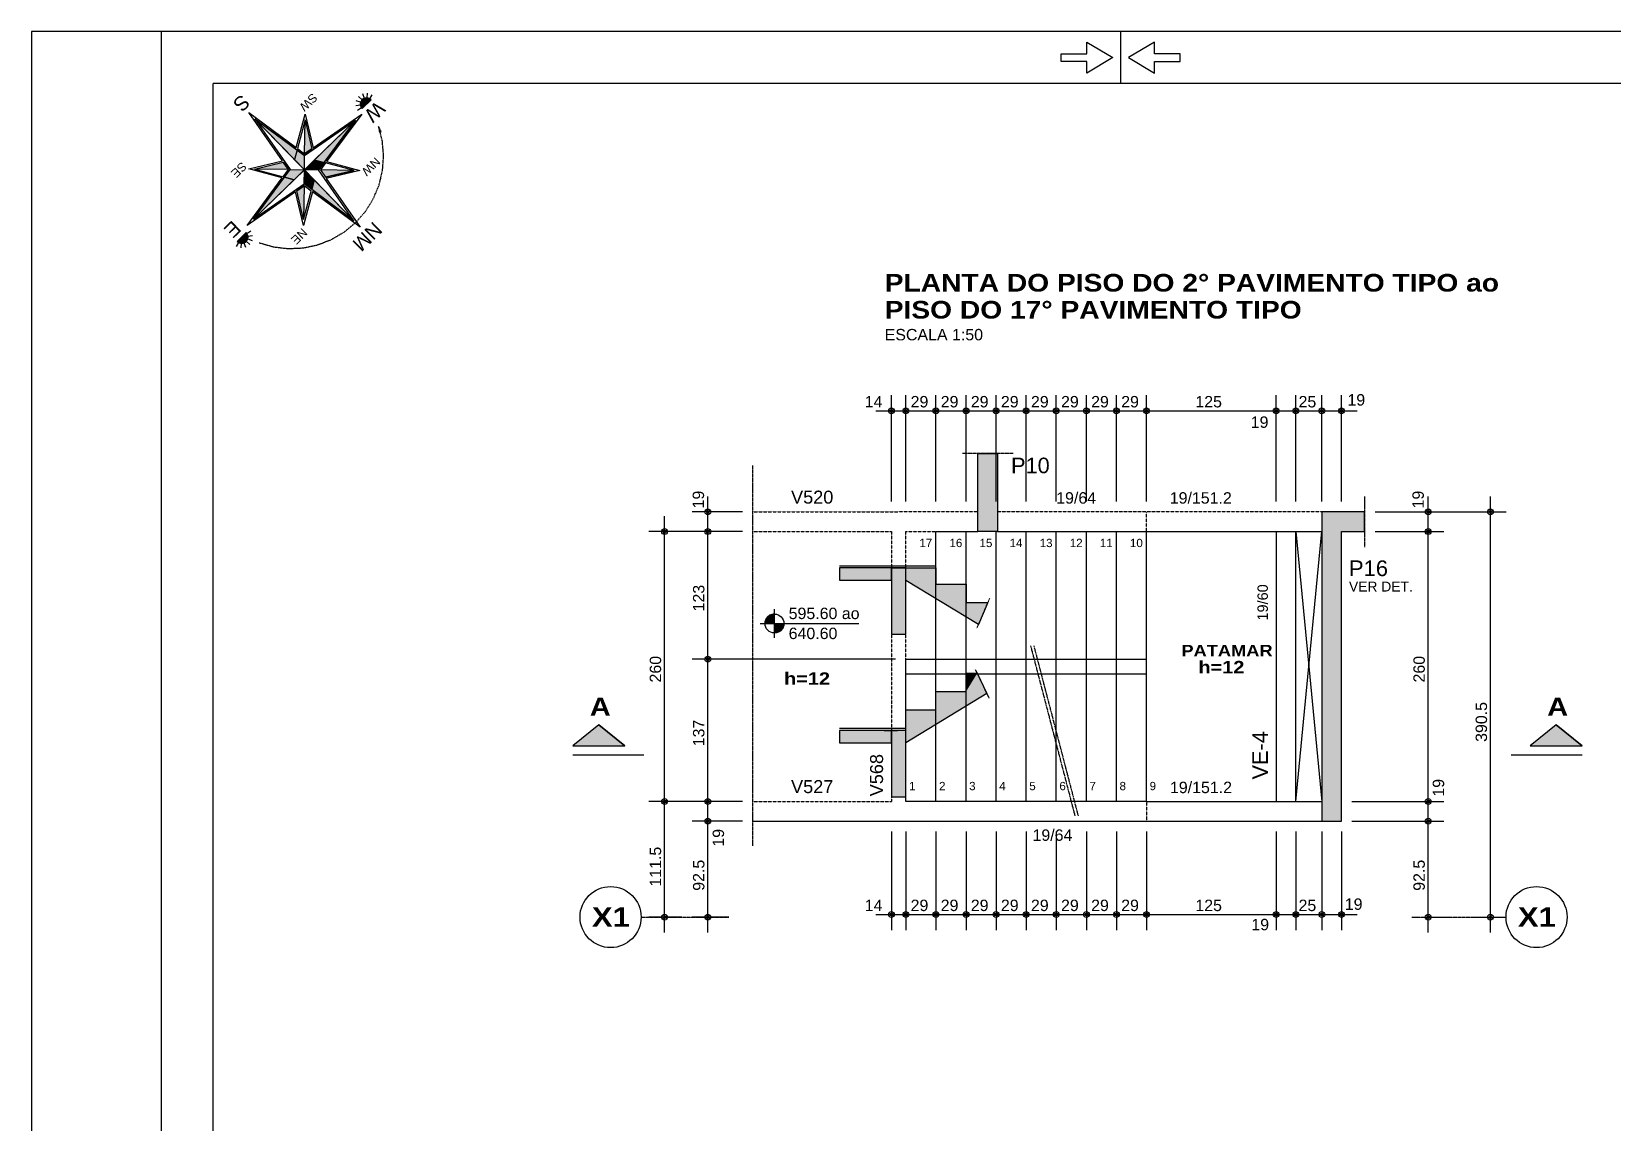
# Model space of a CAD drawing. Extents: x 0 to 5945, y 0 to 4205.
# Drawn here: x 0 to 1524, y 3154 to 4205 of the extents above; entities that cross this region are included whole.
import ezdxf

# ---------------------------------------------------------------- set-up
doc = ezdxf.new("R2010")
doc.units = 0
doc.header["$MEASUREMENT"] = 0
for name, pattern in [('ESTILO_TQS_0001', [1, 0.7, -0.3]), ('ESTILO_TQS_0002', [0.4, 0.1, -0.3]), ('ESTILO_TQS_0006', [0.3, 0.2, -0.1]), ('ESTILO_TQS_0007', [2.1, 1.5, -0.2, 0.2, -0.2])]:
    doc.linetypes.add(name, pattern=pattern)
for name, color, linetype in [('MTH-179', 1, 'CONTINUOUS'), ('MTH-18', 1, 'CONTINUOUS'), ('MTH-230', 1, 'CONTINUOUS'), ('MTH-31', 1, 'CONTINUOUS'), ('MTH-COTAS7', 31, 'CONTINUOUS'), ('MTH-DIM-PILAR', 3, 'CONTINUOUS'), ('MTH-DIM-VIGA', 3, 'CONTINUOUS'), ('MTH-EIXO-214', 4, 'CONTINUOUS'), ('MTH-EIXO-215', 1, 'CONTINUOUS'), ('MTH-EIXO-217', 8, 'CONTINUOUS'), ('MTH-FACE-VIGA', 7, 'CONTINUOUS'), ('MTH-LINHA-CORTE', 5, 'CONTINUOUS'), ('MTH-LINHA-SEÇÃO', 16, 'CONTINUOUS'), ('MTH-MARGEM', 5, 'CONTINUOUS'), ('MTH-PILAR-SEGUE', 5, 'CONTINUOUS'), ('MTH-SIMB_COTA', 3, 'CONTINUOUS'), ('MTH-SOMBRA21', 150, 'CONTINUOUS'), ('MTH-SOMBRA25', 253, 'CONTINUOUS'), ('MTH-TIT1-PILAR', 5, 'CONTINUOUS'), ('MTH-TIT1-VIGA', 5, 'CONTINUOUS'), ('MTH-TXT', 4, 'CONTINUOUS'), ('MTH-TXT-NEGRITO', 5, 'CONTINUOUS'), ('MTH-TXT-NOTAS', 3, 'CONTINUOUS'), ('MTH-VIGA-INVERTIDA', 7, 'ESTILO_TQS_0002')]:
    doc.layers.add(name, color=color, linetype=linetype)
doc.styles.add('TQS_ARIAL', font='arial.ttf')
doc.styles.add('TQS_ARIAL_BLACK', font='ariblk.ttf')

msp = doc.modelspace()

# ---------------------------------------------------------------- linework, layer by layer
at = {"layer": 'MTH-179', "linetype": 'Continuous'}
for p, q in [((5945, 4205.000488), (0, 4205.000488)), ((0, 4205.000488), (0, 0)), ((125.000008, 4205.000488), (125.000008, 0)), ((1050, 4155.000488), (1050, 4205.000488))]:
    msp.add_line(p, q, dxfattribs=at)
for points in [[(1042.499268, 4180.000488), (1017.499268, 4165.000488), (1017.499268, 4176.250488), (992.499268, 4176.250488), (992.499268, 4183.750488), (1017.499268, 4183.750488), (1017.499268, 4195.000488), (1042.499268, 4180.000488)], [(1057.499268, 4180.000488), (1082.499268, 4165.000488), (1082.499268, 4176.250488), (1107.499268, 4176.250488), (1107.499268, 4183.750488), (1082.499268, 4183.750488), (1082.499268, 4195.000488), (1057.499268, 4180.000488)]]:
    msp.add_lwpolyline(points, dxfattribs=at)
at = {"layer": 'MTH-18', "linetype": 'Continuous'}
for p, q in [((716.209262, 3620.855097), (716.209262, 3648.226617)), ((702.523502, 3634.540857), (797.397493, 3634.540857))]:
    msp.add_line(p, q, dxfattribs=at)
at = {"layer": 'MTH-230', "linetype": 'Continuous'}
for p, q in [((1218.888562, 3463.093039), (1243.888565, 3723.093039)), ((1218.888562, 3723.093039), (1243.888565, 3463.093039))]:
    msp.add_line(p, q, dxfattribs=at)
for centre, radius in [((716.209262, 3634.540857), 9.12384), ((558.169746, 3351.593041), 29.418879), ((1450.920864, 3351.593041), 29.418879)]:
    msp.add_circle(centre, radius, dxfattribs=at)
at = {"layer": 'MTH-31', "linetype": 'Continuous'}
for points in [[(716.209262, 3634.540857), (716.209262, 3643.664697), (715.00708, 3643.584952), (713.519555, 3643.259292), (711.851158, 3642.556293), (709.177267, 3640.354186), (708.331485, 3639.143317), (707.299039, 3636.50373), (707.116161, 3635.289297), (707.085422, 3634.540857), (716.209262, 3634.540857)], [(716.209039, 3634.540857), (725.333324, 3634.541302), (725.25358, 3633.338452), (724.927919, 3631.851373), (724.22492, 3630.18253), (722.022814, 3627.509085), (720.811722, 3626.66308), (718.172357, 3625.630857), (716.957702, 3625.447756), (716.209484, 3625.417017), (716.209039, 3634.540857)]]:
    msp.add_lwpolyline(points, dxfattribs=at)
for points in [[(716.209262, 3634.540857), (711.851158, 3642.556293), (709.177267, 3640.354186)], [(716.209262, 3634.540857), (713.519555, 3643.259292), (711.851158, 3642.556293)], [(716.209262, 3634.540857), (715.00708, 3643.584952), (713.519555, 3643.259292)], [(716.209262, 3634.540857), (716.209262, 3643.664697), (715.00708, 3643.584952)], [(716.209262, 3634.540857), (707.116161, 3635.289297), (707.085422, 3634.540857)], [(716.209262, 3634.540857), (707.085422, 3634.540857), (716.209262, 3634.540857)], [(716.209262, 3634.540857), (707.299039, 3636.50373), (707.116161, 3635.289297)], [(716.209262, 3634.540857), (708.331485, 3639.143317), (707.299039, 3636.50373)], [(716.209262, 3634.540857), (709.177267, 3640.354186), (708.331485, 3639.143317)], [(716.209039, 3634.540857), (725.333324, 3634.541302), (725.25358, 3633.338452)], [(716.209039, 3634.540857), (725.25358, 3633.338452), (724.927919, 3631.851373)], [(716.209039, 3634.540857), (724.927919, 3631.851373), (724.22492, 3630.18253)], [(716.209039, 3634.540857), (724.22492, 3630.18253), (722.022814, 3627.509085)], [(716.209039, 3634.540857), (722.022814, 3627.509085), (720.811722, 3626.66308)], [(716.209039, 3634.540857), (720.811722, 3626.66308), (718.172357, 3625.630857)], [(716.209039, 3634.540857), (718.172357, 3625.630857), (716.957702, 3625.447756)], [(716.209039, 3634.540857), (716.957702, 3625.447756), (716.209484, 3625.417017)], [(716.209039, 3634.540857), (716.209484, 3625.417017), (716.209039, 3634.540857)]]:
    msp.add_solid(points, dxfattribs=at)
at = {"layer": 'MTH-COTAS7', "linetype": 'Continuous'}
for p, q in [((323.506838, 4141.031098), (323.913207, 4145.562986)), ((316.953427, 4134.172235), (312.444738, 4133.559975)), ((317.194562, 4136.861408), (312.866724, 4138.266028)), ((317.902961, 4131.644749), (314.106421, 4129.136875)), ((318.578605, 4139.179645), (315.2888, 4142.322943)), ((320.831431, 4140.66779), (319.231244, 4144.927197)), ((326.074931, 4140.197612), (328.407369, 4144.104385)), ((209.338579, 4127.109762), (255.119958, 4093.252217)), ((241.84225, 4080.357443), (209.338579, 4127.109762)), ((312.181644, 4119.637682), (213.798678, 4024.092116)), ((215.217378, 4121.056382), (263.190796, 4085.577717)), ((215.217378, 4121.056382), (249.277343, 4072.065533)), ((310.762945, 4022.673416), (215.217378, 4121.056382)), ((255.119958, 4093.252217), (263.774128, 4125.446874)), ((263.692382, 4119.859762), (256.304573, 4092.376136)), ((263.190796, 4085.577717), (312.181644, 4119.637682)), ((263.215485, 4087.265182), (263.692382, 4119.859762)), ((263.692382, 4119.859762), (270.272966, 4092.171763)), ((263.774128, 4125.446874), (271.482705, 4093.012811)), ((271.482705, 4093.012811), (318.235025, 4125.516481)), ((312.181644, 4119.637682), (276.702979, 4071.664265)), ((318.235025, 4125.516481), (284.377479, 4079.735103)), ((256.304573, 4092.376136), (263.215485, 4087.265182)), ((263.215485, 4087.265182), (270.272966, 4092.171763)), ((209.408186, 4072.648865), (241.84225, 4080.357443)), ((241.602844, 4063.994695), (209.408186, 4072.648865)), ((213.798678, 4024.092116), (249.277343, 4072.065533)), ((214.995298, 4072.56712), (242.683298, 4079.147704)), ((247.589878, 4072.090223), (214.995298, 4072.56712)), ((214.995298, 4072.56712), (242.478924, 4065.179311)), ((242.478924, 4065.179311), (247.589878, 4072.090223)), ((247.589878, 4072.090223), (242.683298, 4079.147704)), ((310.762945, 4022.673416), (276.702979, 4071.664265)), ((283.501399, 4078.550487), (278.390444, 4071.639575)), ((310.985025, 4071.162678), (278.390444, 4071.639575)), ((278.390444, 4071.639575), (283.297025, 4064.582094)), ((310.985025, 4071.162678), (283.297025, 4064.582094)), ((310.985025, 4071.162678), (283.501399, 4078.550487)), ((316.572136, 4071.080933), (284.138073, 4063.372355)), ((284.377479, 4079.735103), (316.572136, 4071.080933)), ((207.745298, 4018.213317), (241.602844, 4063.994695)), ((213.798678, 4024.092116), (262.789527, 4058.152081)), ((262.764837, 4056.464616), (255.707357, 4051.558035)), ((262.764837, 4056.464616), (262.287941, 4023.870036)), ((269.67575, 4051.353662), (262.764837, 4056.464616)), ((310.762945, 4022.673416), (262.789527, 4058.152081)), ((284.138073, 4063.372355), (316.641743, 4016.620036)), ((254.497618, 4050.716987), (207.745298, 4018.213317)), ((262.206195, 4018.282924), (254.497618, 4050.716987)), ((262.287941, 4023.870036), (255.707357, 4051.558035)), ((270.860365, 4050.477581), (262.206195, 4018.282924)), ((262.287941, 4023.870036), (269.67575, 4051.353662)), ((316.641743, 4016.620036), (270.860365, 4050.477581)), ((207.64318, 4010.443745), (211.439719, 4012.951619)), ((208.592713, 4007.916259), (213.101403, 4008.528519)), ((199.47121, 4001.890883), (197.138771, 3997.98411)), ((202.039302, 4001.057396), (201.632933, 3996.525508)), ((204.714709, 4001.420704), (206.314896, 3997.161298)), ((206.967535, 4002.908849), (210.257341, 3999.765552)), ((208.351578, 4005.227086), (212.679417, 4003.822466)), ((219.285303, 4001.519729), (219.292162, 4001.525775)), ((828.888562, 3752.093076), (828.888562, 3854.533292)), ((842.888562, 3752.093076), (842.888562, 3854.533292)), ((842.888562, 3762.093076), (842.888562, 3854.533292)), ((871.888562, 3752.093076), (871.888562, 3854.533292)), ((871.888562, 3752.093076), (871.888562, 3854.533292)), ((900.888562, 3752.093076), (900.888562, 3854.533292)), ((900.888562, 3762.093076), (900.888562, 3854.533292)), ((929.888562, 3752.093076), (929.888562, 3854.533292)), ((929.888562, 3752.093076), (929.888562, 3854.533292)), ((958.888562, 3752.093076), (958.888562, 3854.533292)), ((958.888562, 3752.093076), (958.888562, 3854.533292)), ((987.888562, 3752.093076), (987.888562, 3854.533292)), ((987.888562, 3752.093076), (987.888562, 3854.533292)), ((1016.888562, 3752.093076), (1016.888562, 3854.533292)), ((1016.888562, 3752.093076), (1016.888562, 3854.533292)), ((1045.888562, 3752.093076), (1045.888562, 3854.533292)), ((1045.888562, 3752.093076), (1045.888562, 3854.533292)), ((1074.888562, 3752.093076), (1074.888562, 3854.533292)), ((1074.888562, 3752.093076), (1074.888562, 3854.533292)), ((1199.888562, 3752.093073), (1199.888562, 3854.533292)), ((1199.888562, 3752.093073), (1199.888562, 3854.533292)), ((1218.888562, 3752.093073), (1218.888562, 3854.533292)), ((1218.888562, 3752.093073), (1218.888562, 3854.533292)), ((1243.888564, 3752.093073), (1243.888564, 3854.533292)), ((1243.888564, 3752.093073), (1243.888564, 3854.533292)), ((1262.888564, 3752.093073), (1262.888564, 3854.533292)), ((813.888562, 3839.533292), (857.888562, 3839.533292)), ((827.888562, 3839.533292), (886.888562, 3839.533292)), ((856.888562, 3839.533292), (915.888562, 3839.533292)), ((885.888562, 3839.533292), (944.888562, 3839.533292)), ((914.888562, 3839.533292), (973.888562, 3839.533292)), ((943.888562, 3839.533292), (1002.888562, 3839.533292)), ((972.888562, 3839.533292), (1031.888562, 3839.533292)), ((1001.888562, 3839.533292), (1060.888562, 3839.533292)), ((1030.888562, 3839.533292), (1089.888562, 3839.533292)), ((1059.888562, 3839.533292), (1214.888562, 3839.533292)), ((1184.888562, 3839.533292), (1233.888562, 3839.533292)), ((1203.888562, 3839.533292), (1258.888564, 3839.533292)), ((1228.888564, 3839.533292), (1277.888564, 3839.533292)), ((651.945567, 3708.093076), (651.945567, 3757.093076)), ((1346.501986, 3708.09308), (1346.501986, 3757.093073)), ((1406.501986, 3336.593041), (1406.501986, 3757.093073)), ((610.229282, 3448.093076), (610.229282, 3738.093076)), ((685.287071, 3742.093076), (636.945567, 3742.093076)), ((651.945567, 3585.093005), (651.945567, 3738.093076)), ((1295.204457, 3742.093073), (1361.501986, 3742.093073)), ((1305.204457, 3742.093073), (1421.501986, 3742.093073)), ((1346.501986, 3448.093076), (1346.501986, 3738.09308)), ((685.287071, 3723.093076), (595.229282, 3723.093076)), ((685.287071, 3723.093076), (636.945567, 3723.093076)), ((685.287071, 3723.093076), (636.945567, 3723.093076)), ((1295.204457, 3723.09308), (1361.501986, 3723.09308)), ((1295.204457, 3723.09308), (1361.501986, 3723.09308)), ((651.945567, 3448.093076), (651.945567, 3615.093005)), ((832.888562, 3600.093005), (636.945567, 3600.093005)), ((832.888562, 3600.093005), (636.945567, 3600.093005)), ((610.229282, 3336.593041), (610.229282, 3478.093076)), ((651.945567, 3429.093076), (651.945567, 3478.093076)), ((1346.501986, 3429.093073), (1346.501986, 3478.093076)), ((675.287071, 3463.093076), (595.229282, 3463.093076)), ((675.287071, 3463.093076), (595.229282, 3463.093076)), ((685.287071, 3463.093076), (636.945567, 3463.093076)), ((685.287071, 3463.093076), (636.945567, 3463.093076)), ((1272.888564, 3463.093076), (1361.501986, 3463.093076)), ((1272.888564, 3463.093076), (1361.501986, 3463.093076)), ((651.945567, 3336.593041), (651.945567, 3459.093076)), ((1346.501986, 3336.593041), (1346.501986, 3459.093073)), ((685.287071, 3444.093076), (636.945567, 3444.093076)), ((685.287071, 3444.093076), (636.945567, 3444.093076)), ((828.888562, 3434.093076), (828.888562, 3339.093076)), ((842.888562, 3434.093076), (842.888562, 3339.093076)), ((842.888562, 3434.093076), (842.888562, 3339.093076)), ((871.888562, 3434.093076), (871.888562, 3339.093076)), ((871.888562, 3434.093076), (871.888562, 3339.093076)), ((900.888562, 3434.093076), (900.888562, 3339.093076)), ((900.888562, 3434.093076), (900.888562, 3339.093076)), ((929.888562, 3434.093076), (929.888562, 3339.093076)), ((929.888562, 3434.093076), (929.888562, 3339.093076)), ((958.888562, 3434.093076), (958.888562, 3339.093076)), ((958.888562, 3434.093076), (958.888562, 3339.093076)), ((987.888562, 3434.093076), (987.888562, 3339.093076)), ((987.888562, 3434.093076), (987.888562, 3339.093076)), ((1016.888562, 3434.093076), (1016.888562, 3339.093076)), ((1016.888562, 3434.093076), (1016.888562, 3339.093076)), ((1045.888562, 3434.093076), (1045.888562, 3339.093076)), ((1045.888562, 3434.093076), (1045.888562, 3339.093076)), ((1074.888562, 3434.093076), (1074.888562, 3339.093076)), ((1074.888562, 3434.093076), (1074.888562, 3339.093076)), ((1199.888562, 3434.093076), (1199.888562, 3339.093076)), ((1199.888562, 3434.093076), (1199.888562, 3339.093076)), ((1218.888562, 3434.093076), (1218.888562, 3339.093076)), ((1218.888562, 3434.093076), (1218.888562, 3339.093076)), ((1243.888564, 3434.093073), (1243.888564, 3339.093076)), ((1243.888564, 3434.093073), (1243.888564, 3339.093076)), ((1262.888564, 3434.093073), (1262.888564, 3339.093076)), ((1272.888564, 3444.093073), (1361.501986, 3444.093073)), ((1272.888564, 3444.093073), (1361.501986, 3444.093073)), ((813.888562, 3354.093076), (857.888562, 3354.093076)), ((827.888562, 3354.093076), (886.888562, 3354.093076)), ((856.888562, 3354.093076), (915.888562, 3354.093076)), ((885.888562, 3354.093076), (944.888562, 3354.093076)), ((914.888562, 3354.093076), (973.888562, 3354.093076)), ((943.888562, 3354.093076), (1002.888562, 3354.093076)), ((972.888562, 3354.093076), (1031.888562, 3354.093076)), ((1001.888562, 3354.093076), (1060.888562, 3354.093076)), ((1030.888562, 3354.093076), (1089.888562, 3354.093076)), ((1059.888562, 3354.093076), (1214.888562, 3354.093076)), ((1184.888562, 3354.093076), (1233.888562, 3354.093076)), ((1203.888562, 3354.093076), (1258.888564, 3354.093076)), ((1228.888564, 3354.093076), (1277.888564, 3354.093076)), ((626.945567, 3351.593041), (595.229282, 3351.593041)), ((672.116406, 3351.593041), (636.945567, 3351.593041)), ((1340.582266, 3351.593041), (1361.501986, 3351.593041)), ((1400.582266, 3351.593041), (1421.501986, 3351.593041))]:
    msp.add_line(p, q, dxfattribs=at)
for points in [[(327.317159, 4139.215212), (326.343288, 4140.027712), (325.221771, 4140.619978), (324.001622, 4140.966125), (322.736168, 4141.051024), (321.480716, 4140.870966), (320.290135, 4140.433819), (319.216459, 4139.758689), (318.306613, 4138.875082), (317.600361, 4137.821617), (317.12857, 4136.644334), (316.91186, 4135.394687), (316.959701, 4134.127292), (317.270004, 4132.897538), (317.829206, 4131.759174), (318.612867, 4130.76195), (318.612867, 4130.76195), (327.317159, 4139.215212)], [(255.922096, 4090.953272), (253.435605, 4081.703196), (215.217378, 4121.056382), (255.922096, 4090.953272)], [(255.922096, 4090.953272), (253.435605, 4081.703196), (215.217378, 4121.056382), (255.922096, 4090.953272)], [(263.215485, 4087.265182), (263.692382, 4119.859762), (270.272966, 4092.171763), (263.215485, 4087.265182)], [(263.692382, 4119.859762), (270.272966, 4092.171763), (263.215485, 4087.265182), (263.692382, 4119.859762)], [(272.828458, 4081.419456), (282.078535, 4078.932964), (312.181644, 4119.637682), (272.828458, 4081.419456)], [(272.828458, 4081.419456), (282.078535, 4078.932964), (312.181644, 4119.637682), (272.828458, 4081.419456)], [(262.990161, 4071.864899), (263.190796, 4085.577717), (255.922096, 4090.953272), (253.435605, 4081.703196), (262.990161, 4071.864899)], [(262.990161, 4071.864899), (263.190796, 4085.577717), (255.922096, 4090.953272), (253.435605, 4081.703196), (262.990161, 4071.864899)], [(247.589878, 4072.090223), (214.995298, 4072.56712), (242.683298, 4079.147704), (247.589878, 4072.090223)], [(214.995298, 4072.56712), (242.683298, 4079.147704), (247.589878, 4072.090223), (214.995298, 4072.56712)], [(262.990161, 4071.864899), (253.151865, 4062.310342), (243.901788, 4064.796834), (249.277343, 4072.065533), (262.990161, 4071.864899)], [(262.990161, 4071.864899), (253.151865, 4062.310342), (243.901788, 4064.796834), (249.277343, 4072.065533), (262.990161, 4071.864899)], [(272.544718, 4062.026602), (270.058227, 4052.776526), (262.789527, 4058.152081), (262.990161, 4071.864899), (272.544718, 4062.026602)], [(272.544718, 4062.026602), (270.058227, 4052.776526), (262.789527, 4058.152081), (262.990161, 4071.864899), (272.544718, 4062.026602)], [(272.828458, 4081.419456), (282.078535, 4078.932964), (276.702979, 4071.664265), (262.990161, 4071.864899), (272.828458, 4081.419456)], [(272.828458, 4081.419456), (282.078535, 4078.932964), (276.702979, 4071.664265), (262.990161, 4071.864899), (272.828458, 4081.419456)], [(278.390444, 4071.639575), (283.297025, 4064.582094), (310.985025, 4071.162678), (278.390444, 4071.639575)], [(278.390444, 4071.639575), (283.297025, 4064.582094), (310.985025, 4071.162678), (278.390444, 4071.639575)], [(243.901788, 4064.796834), (253.151865, 4062.310342), (213.798678, 4024.092116), (243.901788, 4064.796834)], [(243.901788, 4064.796834), (253.151865, 4062.310342), (213.798678, 4024.092116), (243.901788, 4064.796834)], [(262.287941, 4023.870036), (255.707357, 4051.558035), (262.764837, 4056.464616), (262.287941, 4023.870036)], [(262.764837, 4056.464616), (262.287941, 4023.870036), (255.707357, 4051.558035), (262.764837, 4056.464616)], [(272.544718, 4062.026602), (310.762945, 4022.673416), (270.058227, 4052.776526), (272.544718, 4062.026602)], [(272.544718, 4062.026602), (310.762945, 4022.673416), (270.058227, 4052.776526), (272.544718, 4062.026602)], [(206.933273, 4011.326545), (198.228981, 4002.873282), (199.202852, 4002.060782), (200.32437, 4001.468516), (201.544519, 4001.122369), (202.809972, 4001.03747), (204.065424, 4001.217529), (205.256005, 4001.654675), (206.329681, 4002.329805), (207.239528, 4003.213412), (207.94578, 4004.266877), (208.41757, 4005.44416), (208.634281, 4006.693807), (208.586439, 4007.961203), (208.276136, 4009.190956), (207.716934, 4010.329321), (206.933273, 4011.326545)]]:
    msp.add_lwpolyline(points, dxfattribs=at)
at = {"layer": 'MTH-COTAS7', "linetype": 'ESTILO_TQS_0001'}
for points in [[(219.288732, 4001.522752), (233.064145, 3997.582184), (247.293847, 3995.907166), (261.607756, 3996.541262), (275.633604, 3999.467981), (289.006612, 4004.611206), (301.378979, 4011.837174), (312.428931, 4020.957955), (321.869086, 4031.736339), (329.453927, 4043.892007), (334.986192, 4057.10882), (338.321999, 4071.04304), (339.374593, 4085.332271), (338.116597, 4099.604886), (334.58073, 4113.489688)], [(335.324021, 4107.9782), (337.071352, 4108.517186), (334.58073, 4113.489688), (335.324021, 4107.9782)]]:
    msp.add_lwpolyline(points, dxfattribs=at)
at = {"layer": 'MTH-COTAS7', "linetype": 'Continuous'}
for centre, start, end in [((322.965013, 4134.988581), 44.161775, 224.161775), ((202.581127, 4007.099913), 224.161775, 44.161775)]:
    msp.add_arc(centre, 6.066761, start, end, dxfattribs=at)
for points in [[(327.317159, 4139.215212), (317.12857, 4136.644334), (316.91186, 4135.394687)], [(327.317159, 4139.215212), (316.91186, 4135.394687), (316.959701, 4134.127292)], [(327.317159, 4139.215212), (316.959701, 4134.127292), (317.270004, 4132.897538)], [(327.317159, 4139.215212), (317.600361, 4137.821617), (317.12857, 4136.644334)], [(327.317159, 4139.215212), (317.270004, 4132.897538), (317.829206, 4131.759174)], [(327.317159, 4139.215212), (318.306613, 4138.875082), (317.600361, 4137.821617)], [(327.317159, 4139.215212), (317.829206, 4131.759174), (318.612867, 4130.76195)], [(327.317159, 4139.215212), (319.216459, 4139.758689), (318.306613, 4138.875082)], [(327.317159, 4139.215212), (318.612867, 4130.76195), (318.612867, 4130.76195)], [(327.317159, 4139.215212), (318.612867, 4130.76195), (327.317159, 4139.215212)], [(327.317159, 4139.215212), (320.290135, 4140.433819), (319.216459, 4139.758689)], [(327.317159, 4139.215212), (321.480716, 4140.870966), (320.290135, 4140.433819)], [(327.317159, 4139.215212), (322.736168, 4141.051024), (321.480716, 4140.870966)], [(327.317159, 4139.215212), (324.001622, 4140.966125), (322.736168, 4141.051024)], [(327.317159, 4139.215212), (325.221771, 4140.619978), (324.001622, 4140.966125)], [(327.317159, 4139.215212), (326.343288, 4140.027712), (325.221771, 4140.619978)], [(255.922096, 4090.953272), (253.435605, 4081.703196), (215.217378, 4121.056382)], [(255.922096, 4090.953272), (215.217378, 4121.056382), (255.922096, 4090.953272)], [(263.692382, 4119.859762), (270.272966, 4092.171763), (263.215485, 4087.265182)], [(263.692382, 4119.859762), (263.215485, 4087.265182), (263.692382, 4119.859762)], [(272.828458, 4081.419456), (282.078535, 4078.932964), (312.181644, 4119.637682)], [(272.828458, 4081.419456), (312.181644, 4119.637682), (272.828458, 4081.419456)], [(262.990161, 4071.864899), (255.922096, 4090.953272), (253.435605, 4081.703196)], [(262.990161, 4071.864899), (263.190796, 4085.577717), (255.922096, 4090.953272)], [(214.995298, 4072.56712), (242.683298, 4079.147704), (247.589878, 4072.090223)], [(214.995298, 4072.56712), (247.589878, 4072.090223), (214.995298, 4072.56712)], [(262.990161, 4071.864899), (243.901788, 4064.796834), (249.277343, 4072.065533)], [(262.990161, 4071.864899), (253.151865, 4062.310342), (243.901788, 4064.796834)], [(262.990161, 4071.864899), (249.277343, 4072.065533), (262.990161, 4071.864899)], [(262.990161, 4071.864899), (253.435605, 4081.703196), (262.990161, 4071.864899)], [(272.544718, 4062.026602), (262.789527, 4058.152081), (262.990161, 4071.864899)], [(272.828458, 4081.419456), (276.702979, 4071.664265), (262.990161, 4071.864899)], [(272.828458, 4081.419456), (262.990161, 4071.864899), (272.828458, 4081.419456)], [(272.544718, 4062.026602), (262.990161, 4071.864899), (272.544718, 4062.026602)], [(272.828458, 4081.419456), (282.078535, 4078.932964), (276.702979, 4071.664265)], [(278.390444, 4071.639575), (283.297025, 4064.582094), (310.985025, 4071.162678)], [(278.390444, 4071.639575), (310.985025, 4071.162678), (278.390444, 4071.639575)], [(243.901788, 4064.796834), (253.151865, 4062.310342), (213.798678, 4024.092116)], [(243.901788, 4064.796834), (213.798678, 4024.092116), (243.901788, 4064.796834)], [(262.287941, 4023.870036), (255.707357, 4051.558035), (262.764837, 4056.464616)], [(262.287941, 4023.870036), (262.764837, 4056.464616), (262.287941, 4023.870036)], [(272.544718, 4062.026602), (270.058227, 4052.776526), (262.789527, 4058.152081)], [(272.544718, 4062.026602), (310.762945, 4022.673416), (270.058227, 4052.776526)], [(272.544718, 4062.026602), (270.058227, 4052.776526), (272.544718, 4062.026602)], [(206.933273, 4011.326545), (198.228981, 4002.873282), (199.202852, 4002.060782)], [(206.933273, 4011.326545), (199.202852, 4002.060782), (200.32437, 4001.468516)], [(206.933273, 4011.326545), (200.32437, 4001.468516), (201.544519, 4001.122369)], [(206.933273, 4011.326545), (201.544519, 4001.122369), (202.809972, 4001.03747)], [(206.933273, 4011.326545), (202.809972, 4001.03747), (204.065424, 4001.217529)], [(206.933273, 4011.326545), (204.065424, 4001.217529), (205.256005, 4001.654675)], [(206.933273, 4011.326545), (205.256005, 4001.654675), (206.329681, 4002.329805)], [(206.933273, 4011.326545), (206.329681, 4002.329805), (207.239528, 4003.213412)], [(206.933273, 4011.326545), (207.239528, 4003.213412), (207.94578, 4004.266877)], [(206.933273, 4011.326545), (207.94578, 4004.266877), (208.41757, 4005.44416)], [(206.933273, 4011.326545), (208.41757, 4005.44416), (208.634281, 4006.693807)], [(206.933273, 4011.326545), (208.634281, 4006.693807), (208.586439, 4007.961203)], [(206.933273, 4011.326545), (208.586439, 4007.961203), (208.276136, 4009.190956)], [(206.933273, 4011.326545), (208.276136, 4009.190956), (207.716934, 4010.329321)], [(206.933273, 4011.326545), (207.716934, 4010.329321), (206.933273, 4011.326545)]]:
    msp.add_solid(points, dxfattribs=at)
at = {"layer": 'MTH-COTAS7', "linetype": 'ESTILO_TQS_0001'}
for points in [[(335.324021, 4107.9782), (337.071352, 4108.517186), (334.58073, 4113.489688)], [(335.324021, 4107.9782), (334.58073, 4113.489688), (335.324021, 4107.9782)]]:
    msp.add_solid(points, dxfattribs=at)
at = {"layer": 'MTH-EIXO-214', "linetype": 'ESTILO_TQS_0007'}
for p, q in [((587.588625, 3351.593041), (672.116406, 3351.593041)), ((1330.582266, 3351.593041), (1421.501986, 3351.593041))]:
    msp.add_line(p, q, dxfattribs=at)
at = {"layer": 'MTH-EIXO-215', "linetype": 'Continuous'}
for p, q in [((778.888562, 3690.193205), (871.888562, 3690.193205)), ((842.888562, 3586.093005), (1074.888562, 3586.093005)), ((778.888562, 3533.593022), (842.888562, 3533.593022))]:
    msp.add_line(p, q, dxfattribs=at)
at = {"layer": 'MTH-EIXO-217', "linetype": 'ESTILO_TQS_0007'}
for p, q in [((946.388566, 3798.41446), (897.388566, 3798.41446)), ((695.287071, 3420.333584), (695.287071, 3786.688287)), ((1285.204457, 3757.093073), (1285.204457, 3708.09308)), ((923.507759, 3658.71619), (911.242692, 3629.852889)), ((963.07667, 3613.153444), (1005.892077, 3449.023689)), ((966.177065, 3613.153444), (1008.992471, 3449.023689)), ((909.854384, 3590.366814), (923.030991, 3562.584064))]:
    msp.add_line(p, q, dxfattribs=at)
at = {"layer": 'MTH-FACE-VIGA', "linetype": 'Continuous'}
for p, q in [((871.888562, 3600.093005), (871.888562, 3723.093076)), ((871.888562, 3723.093076), (912.388566, 3723.093076)), ((900.888562, 3600.093005), (900.888562, 3723.093076)), ((929.888562, 3600.093005), (929.888562, 3723.093076)), ((958.888562, 3600.093005), (958.888562, 3723.093076)), ((987.888562, 3600.093005), (987.888562, 3723.093076)), ((1016.888562, 3600.093005), (1016.888562, 3723.093076)), ((1045.888562, 3600.093005), (1045.888562, 3723.093076)), ((1074.888562, 3600.093005), (1074.888562, 3723.093076)), ((842.888562, 3463.093076), (842.888562, 3600.093005)), ((842.888562, 3600.093005), (1074.888562, 3600.093005)), ((871.888562, 3463.093076), (871.888562, 3600.093005)), ((900.888562, 3463.093076), (900.888562, 3600.093005)), ((929.888562, 3463.093076), (929.888562, 3600.093005)), ((958.888562, 3463.093076), (958.888562, 3600.093005)), ((987.888562, 3463.093076), (987.888562, 3600.093005)), ((1016.888562, 3463.093076), (1016.888562, 3600.093005)), ((1045.888562, 3463.093076), (1045.888562, 3600.093005)), ((1074.888562, 3463.093076), (1074.888562, 3600.093005)), ((1074.888562, 3463.093076), (1243.888564, 3463.093076)), ((695.287071, 3444.093076), (1243.888564, 3444.093076))]:
    msp.add_line(p, q, dxfattribs=at)
for points in [[(931.388566, 3723.093076), (1243.888564, 3723.093076)], [(1199.888562, 3723.093073), (1199.888562, 3463.093076)], [(1218.888562, 3463.093076), (1218.888562, 3723.093076)], [(1074.888562, 3463.093076), (842.888562, 3463.093076)]]:
    msp.add_lwpolyline(points, dxfattribs=at)
at = {"layer": 'MTH-LINHA-CORTE', "linetype": 'Continuous'}
for p, q in [((546.854282, 3536.742793), (571.854282, 3516.742793)), ((1469.876986, 3536.742793), (1494.876986, 3516.742793)), ((521.854282, 3516.742793), (571.854282, 3516.742793)), ((1444.876986, 3516.742793), (1494.876986, 3516.742793))]:
    msp.add_line(p, q, dxfattribs=at)
for points in [[(571.854282, 3516.742793), (546.854282, 3536.742793), (521.854282, 3516.742793), (571.854282, 3516.742793)], [(1494.876986, 3516.742793), (1469.876986, 3536.742793), (1444.876986, 3516.742793), (1494.876986, 3516.742793)]]:
    msp.add_lwpolyline(points, dxfattribs=at)
at = {"layer": 'MTH-LINHA-SEÇÃO', "linetype": 'Continuous'}
for p, q in [((829.84901, 3688.193205), (842.888562, 3688.193205)), ((821.849038, 3531.593022), (834.88859, 3531.593022))]:
    msp.add_line(p, q, dxfattribs=at)
for points in [[(828.888562, 3688.193205), (778.888562, 3688.193205), (778.888562, 3676.193205), (828.888562, 3676.193205), (828.888562, 3688.193205)], [(842.888562, 3688.193205), (828.888562, 3688.193205), (828.888562, 3624.193205), (842.888562, 3624.193205), (842.888562, 3688.193205)], [(842.888562, 3688.193205), (871.888562, 3688.193205), (871.888562, 3672.546146), (900.888562, 3672.546146), (900.888562, 3654.899088), (921.885733, 3654.899088), (912.829003, 3633.585944), (842.888562, 3676.14605), (842.888562, 3688.193205)], [(842.888562, 3551.240081), (871.888562, 3551.240081), (871.888562, 3568.887139), (900.888562, 3568.887139), (900.888562, 3586.534198), (911.67209, 3586.534198), (920.922049, 3567.030747), (842.888562, 3519.545866), (842.888562, 3551.240081)], [(828.888562, 3531.593022), (778.888562, 3531.593022), (778.888562, 3519.593022), (828.888562, 3519.593022), (828.888562, 3531.593022)], [(842.888562, 3531.593022), (828.888562, 3531.593022), (828.888562, 3467.593022), (842.888562, 3467.593022), (842.888562, 3531.593022)]]:
    msp.add_lwpolyline(points, dxfattribs=at)
at = {"layer": 'MTH-MARGEM', "linetype": 'Continuous'}
for p in [(5895, 4155.000488), (175, 49.999954)]:
    msp.add_line(p, (175, 4155.000488), dxfattribs=at)
at = {"layer": 'MTH-PILAR-SEGUE', "linetype": 'Continuous'}
for points in [[(931.388566, 3798.41446), (931.388566, 3723.093076), (912.388566, 3723.093076), (912.388566, 3798.41446), (931.388566, 3798.41446)], [(1285.204457, 3742.093073), (1243.888564, 3742.093073), (1243.888564, 3444.093073), (1262.888564, 3444.093073), (1262.888564, 3723.09308), (1285.204457, 3723.09308), (1285.204457, 3742.093073)]]:
    msp.add_lwpolyline(points, dxfattribs=at)
at = {"layer": 'MTH-SIMB_COTA', "linetype": 'Continuous'}
for centre, radius in [((828.888562, 3839.533292), 2.8), ((828.888562, 3839.533292), 1.4), ((842.888562, 3839.533292), 2.8), ((842.888562, 3839.533292), 2.8), ((842.888562, 3839.533292), 1.4), ((842.888562, 3839.533292), 1.4), ((871.888562, 3839.533292), 2.8), ((871.888562, 3839.533292), 2.8), ((871.888562, 3839.533292), 1.4), ((871.888562, 3839.533292), 1.4), ((900.888562, 3839.533292), 2.8), ((900.888562, 3839.533292), 2.8), ((900.888562, 3839.533292), 1.4), ((900.888562, 3839.533292), 1.4), ((929.888562, 3839.533292), 2.8), ((929.888562, 3839.533292), 2.8), ((929.888562, 3839.533292), 1.4), ((929.888562, 3839.533292), 1.4), ((958.888562, 3839.533292), 2.8), ((958.888562, 3839.533292), 2.8), ((958.888562, 3839.533292), 1.4), ((958.888562, 3839.533292), 1.4), ((987.888562, 3839.533292), 2.8), ((987.888562, 3839.533292), 2.8), ((987.888562, 3839.533292), 1.4), ((987.888562, 3839.533292), 1.4), ((1016.888562, 3839.533292), 2.8), ((1016.888562, 3839.533292), 2.8), ((1016.888562, 3839.533292), 1.4), ((1016.888562, 3839.533292), 1.4), ((1045.888562, 3839.533292), 2.8), ((1045.888562, 3839.533292), 2.8), ((1045.888562, 3839.533292), 1.4), ((1045.888562, 3839.533292), 1.4), ((1074.888562, 3839.533292), 2.8), ((1074.888562, 3839.533292), 2.8), ((1074.888562, 3839.533292), 1.4), ((1074.888562, 3839.533292), 1.4), ((1199.888562, 3839.533292), 2.8), ((1199.888562, 3839.533292), 2.8), ((1199.888562, 3839.533292), 1.4), ((1199.888562, 3839.533292), 1.4), ((1218.888562, 3839.533292), 2.8), ((1218.888562, 3839.533292), 2.8), ((1218.888562, 3839.533292), 1.4), ((1218.888562, 3839.533292), 1.4), ((1243.888564, 3839.533292), 2.8), ((1243.888564, 3839.533292), 2.8), ((1243.888564, 3839.533292), 1.4), ((1243.888564, 3839.533292), 1.4), ((1262.888564, 3839.533292), 2.8), ((1262.888564, 3839.533292), 1.4), ((651.945567, 3742.093076), 2.8), ((651.945567, 3742.093076), 1.4), ((1346.501986, 3742.093073), 2.8), ((1346.501986, 3742.093073), 1.4), ((1406.501986, 3742.093073), 2.8), ((1406.501986, 3742.093073), 1.4), ((610.229282, 3723.093076), 2.8), ((610.229282, 3723.093076), 1.4), ((651.945567, 3723.093076), 2.8), ((651.945567, 3723.093076), 2.8), ((651.945567, 3723.093076), 1.4), ((651.945567, 3723.093076), 1.4), ((1346.501986, 3723.09308), 2.8), ((1346.501986, 3723.09308), 2.8), ((1346.501986, 3723.09308), 1.4), ((1346.501986, 3723.09308), 1.4), ((651.945567, 3600.093005), 2.8), ((651.945567, 3600.093005), 2.8), ((651.945567, 3600.093005), 1.4), ((651.945567, 3600.093005), 1.4), ((610.229282, 3463.093076), 2.8), ((610.229282, 3463.093076), 2.8), ((610.229282, 3463.093076), 1.4), ((610.229282, 3463.093076), 1.4), ((651.945567, 3463.093076), 2.8), ((651.945567, 3463.093076), 2.8), ((651.945567, 3463.093076), 1.4), ((651.945567, 3463.093076), 1.4), ((1346.501986, 3463.093076), 2.8), ((1346.501986, 3463.093076), 2.8), ((1346.501986, 3463.093076), 1.4), ((1346.501986, 3463.093076), 1.4), ((651.945567, 3444.093076), 2.8), ((651.945567, 3444.093076), 2.8), ((651.945567, 3444.093076), 1.4), ((651.945567, 3444.093076), 1.4), ((1346.501986, 3444.093073), 2.8), ((1346.501986, 3444.093073), 2.8), ((1346.501986, 3444.093073), 1.4), ((1346.501986, 3444.093073), 1.4), ((610.229282, 3351.593041), 2.8), ((610.229282, 3351.593041), 1.4), ((651.945567, 3351.593041), 2.8), ((651.945567, 3351.593041), 1.4), ((828.888562, 3354.093076), 2.8), ((828.888562, 3354.093076), 1.4), ((842.888562, 3354.093076), 2.8), ((842.888562, 3354.093076), 2.8), ((842.888562, 3354.093076), 1.4), ((842.888562, 3354.093076), 1.4), ((871.888562, 3354.093076), 2.8), ((871.888562, 3354.093076), 2.8), ((871.888562, 3354.093076), 1.4), ((871.888562, 3354.093076), 1.4), ((900.888562, 3354.093076), 2.8), ((900.888562, 3354.093076), 2.8), ((900.888562, 3354.093076), 1.4), ((900.888562, 3354.093076), 1.4), ((929.888562, 3354.093076), 2.8), ((929.888562, 3354.093076), 2.8), ((929.888562, 3354.093076), 1.4), ((929.888562, 3354.093076), 1.4), ((958.888562, 3354.093076), 2.8), ((958.888562, 3354.093076), 2.8), ((958.888562, 3354.093076), 1.4), ((958.888562, 3354.093076), 1.4), ((987.888562, 3354.093076), 2.8), ((987.888562, 3354.093076), 2.8), ((987.888562, 3354.093076), 1.4), ((987.888562, 3354.093076), 1.4), ((1016.888562, 3354.093076), 2.8), ((1016.888562, 3354.093076), 2.8), ((1016.888562, 3354.093076), 1.4), ((1016.888562, 3354.093076), 1.4), ((1045.888562, 3354.093076), 2.8), ((1045.888562, 3354.093076), 2.8), ((1045.888562, 3354.093076), 1.4), ((1045.888562, 3354.093076), 1.4), ((1074.888562, 3354.093076), 2.8), ((1074.888562, 3354.093076), 2.8), ((1074.888562, 3354.093076), 1.4), ((1074.888562, 3354.093076), 1.4), ((1199.888562, 3354.093076), 2.8), ((1199.888562, 3354.093076), 2.8), ((1199.888562, 3354.093076), 1.4), ((1199.888562, 3354.093076), 1.4), ((1218.888562, 3354.093076), 2.8), ((1218.888562, 3354.093076), 2.8), ((1218.888562, 3354.093076), 1.4), ((1218.888562, 3354.093076), 1.4), ((1243.888564, 3354.093076), 2.8), ((1243.888564, 3354.093076), 2.8), ((1243.888564, 3354.093076), 1.4), ((1243.888564, 3354.093076), 1.4), ((1262.888564, 3354.093076), 2.8), ((1262.888564, 3354.093076), 1.4), ((1346.501986, 3351.593041), 2.8), ((1346.501986, 3351.593041), 1.4), ((1406.501986, 3351.593041), 2.8), ((1406.501986, 3351.593041), 1.4)]:
    msp.add_circle(centre, radius, dxfattribs=at)
at = {"layer": 'MTH-SOMBRA21', "linetype": 'Continuous'}
for points in [[(571.854282, 3516.742793), (546.854282, 3536.742793), (521.854282, 3516.742793), (571.854282, 3516.742793)], [(1494.876986, 3516.742793), (1469.876986, 3536.742793), (1444.876986, 3516.742793), (1494.876986, 3516.742793)]]:
    msp.add_lwpolyline(points, dxfattribs=at)
for points in [[(828.888562, 3688.193205), (778.888562, 3688.193205), (778.888562, 3676.193205)], [(828.888562, 3688.193205), (778.888562, 3676.193205), (828.888562, 3676.193205)], [(828.888562, 3688.193205), (828.888562, 3676.193205), (828.888562, 3688.193205)], [(842.888562, 3688.193205), (828.888562, 3688.193205), (828.888562, 3624.193205)], [(842.888562, 3688.193205), (828.888562, 3624.193205), (842.888562, 3624.193205)], [(842.888562, 3688.193205), (842.888562, 3624.193205), (842.888562, 3688.193205)], [(842.888562, 3688.193205), (871.888562, 3688.193205), (842.888562, 3676.14605)], [(871.888562, 3688.193205), (871.888562, 3672.546146), (842.888562, 3676.14605)], [(842.888562, 3676.14605), (871.888562, 3672.546146), (912.829003, 3633.585944)], [(871.888562, 3672.546146), (900.888562, 3654.899088), (912.829003, 3633.585944)], [(871.888562, 3672.546146), (900.888562, 3672.546146), (900.888562, 3654.899088)], [(912.829003, 3633.585944), (900.888562, 3654.899088), (921.885733, 3654.899088)], [(900.888562, 3586.534198), (911.67209, 3586.534198), (900.888562, 3568.887139)], [(911.67209, 3586.534198), (920.922049, 3567.030747), (900.888562, 3568.887139)], [(920.922049, 3567.030747), (842.888562, 3519.545866), (871.888562, 3551.240081)], [(900.888562, 3568.887139), (920.922049, 3567.030747), (871.888562, 3551.240081)], [(871.888562, 3551.240081), (871.888562, 3568.887139), (900.888562, 3568.887139)], [(871.888562, 3551.240081), (842.888562, 3519.545866), (842.888562, 3551.240081)], [(571.854282, 3516.742793), (546.854282, 3536.742793), (521.854282, 3516.742793)], [(571.854282, 3516.742793), (546.854282, 3536.742793), (521.854282, 3516.742793)], [(1494.876986, 3516.742793), (1469.876986, 3536.742793), (1444.876986, 3516.742793)], [(1494.876986, 3516.742793), (1469.876986, 3536.742793), (1444.876986, 3516.742793)], [(828.888562, 3531.593022), (778.888562, 3531.593022), (778.888562, 3519.593022)], [(828.888562, 3531.593022), (778.888562, 3519.593022), (828.888562, 3519.593022)], [(828.888562, 3531.593022), (828.888562, 3519.593022), (828.888562, 3531.593022)], [(842.888562, 3531.593022), (828.888562, 3531.593022), (828.888562, 3467.593022)], [(842.888562, 3531.593022), (828.888562, 3467.593022), (842.888562, 3467.593022)], [(842.888562, 3531.593022), (842.888562, 3467.593022), (842.888562, 3531.593022)], [(571.854282, 3516.742793), (521.854282, 3516.742793), (571.854282, 3516.742793)], [(571.854282, 3516.742793), (521.854282, 3516.742793), (571.854282, 3516.742793)], [(1494.876986, 3516.742793), (1444.876986, 3516.742793), (1494.876986, 3516.742793)], [(1494.876986, 3516.742793), (1444.876986, 3516.742793), (1494.876986, 3516.742793)]]:
    msp.add_solid(points, dxfattribs=at)
at = {"layer": 'MTH-SOMBRA25', "linetype": 'Continuous'}
for points in [[(931.388566, 3798.41446), (931.388566, 3723.093076), (912.388566, 3723.093076)], [(931.388566, 3798.41446), (912.388566, 3723.093076), (912.388566, 3798.41446)], [(931.388566, 3798.41446), (912.388566, 3798.41446), (931.388566, 3798.41446)], [(1243.888564, 3444.093073), (1262.888564, 3444.093073), (1243.888564, 3742.093073)], [(1262.888564, 3444.093073), (1262.888564, 3723.09308), (1243.888564, 3742.093073)], [(1243.888564, 3742.093073), (1262.888564, 3723.09308), (1285.204457, 3742.093073)], [(1262.888564, 3723.09308), (1285.204457, 3723.09308), (1285.204457, 3742.093073)]]:
    msp.add_solid(points, dxfattribs=at)
at = {"layer": 'MTH-TIT1-PILAR', "linetype": 'Continuous'}
for p, q in [((521.854282, 3507.992793), (590.229282, 3507.992793)), ((1426.501986, 3507.992793), (1494.876986, 3507.992793))]:
    msp.add_line(p, q, dxfattribs=at)
at = {"layer": 'MTH-VIGA-INVERTIDA', "linetype": 'ESTILO_TQS_0006'}
for p, q in [((695.287071, 3742.093076), (835.888562, 3742.093076)), ((1074.888562, 3723.093076), (1074.888562, 3742.093076)), ((695.287071, 3723.093076), (828.888562, 3723.093076)), ((695.287071, 3463.093076), (828.888562, 3463.093076)), ((1074.888562, 3463.093076), (1074.888562, 3444.093076))]:
    msp.add_line(p, q, dxfattribs=at)
for points in [[(912.388566, 3742.093076), (835.888562, 3742.093076)], [(1243.888564, 3742.093076), (931.388566, 3742.093076)], [(828.888562, 3723.093076), (828.888562, 3463.093076)], [(842.888562, 3463.093076), (842.888562, 3723.093076)], [(842.888562, 3723.093076), (871.888562, 3723.093076)]]:
    msp.add_lwpolyline(points, dxfattribs=at)

# ---------------------------------------------------------------- texts
at = {"layer": 'MTH-COTAS7', "linetype": 'Continuous', "style": 'TQS_ARIAL'}
for s, height, rotation, p in [('SW', 8.228571, -135.838244, (270.751826, 4146.353527)), ('S', 13.714286, -135.838244, (202.221327, 4145.370756)), ('W', 13.714286, -135.838244, (332.636286, 4138.901201)), ('SE', 8.228571, -135.838244, (202.448142, 4080.019745)), ('NW', 8.228571, -135.838244, (331.191021, 4084.574679)), ('E', 13.714286, -135.838244, (193.604517, 4023.799838)), ('NE', 8.228571, -135.838244, (260.775321, 4016.189793)), ('NM', 13.714286, -135.838244, (329.605519, 4022.660966)), ('19', 11, 90, (648.330731, 3745.438863)), ('19', 11, 90, (1342.24163, 3745.444205)), ('123', 11, 90, (648.645567, 3646.193041)), ('260', 11, 90, (606.929282, 3577.693076)), ('260', 11, 90, (1343.201986, 3577.693078)), ('390.5', 11, 90, (1403.201986, 3520.443057)), ('137', 11, 90, (648.645567, 3516.193041)), ('19', 11, 90, (1361.863002, 3467.659729)), ('19', 11, 90, (667.589759, 3419.459733)), ('111.5', 11, 90, (606.929282, 3380.943059)), ('92.5', 11, 90, (648.645567, 3376.943059)), ('92.5', 11, 90, (1343.201986, 3376.943057))]:
    msp.add_text(s, height=height, rotation=rotation, dxfattribs=at).set_placement(p)
for s, p in [('14', (803.221899, 3842.833292)), ('29', (847.488562, 3842.833292)), ('29', (876.488562, 3842.833292)), ('29', (905.488562, 3842.833292)), ('29', (934.488562, 3842.833292)), ('29', (963.488562, 3842.833292)), ('29', (992.488562, 3842.833292)), ('29', (1021.488562, 3842.833292)), ('29', (1050.488562, 3842.833292)), ('125', (1121.988562, 3842.833292)), ('25', (1221.488563, 3842.833292)), ('19', (1268.597068, 3844.612319)), ('19', (1175.380547, 3823.136268)), ('14', (803.221899, 3357.393076)), ('29', (847.488562, 3357.393076)), ('29', (876.488562, 3357.393076)), ('29', (905.488562, 3357.393076)), ('29', (934.488562, 3357.393076)), ('29', (963.488562, 3357.393076)), ('29', (992.488562, 3357.393076)), ('29', (1021.488562, 3357.393076)), ('29', (1050.488562, 3357.393076)), ('125', (1121.988562, 3357.393076)), ('25', (1221.488563, 3357.393076)), ('19', (1266.055908, 3358.581076)), ('19', (1175.967113, 3338.893803))]:
    msp.add_text(s, height=11, dxfattribs=at).set_placement(p)
at = {"layer": 'MTH-DIM-PILAR', "linetype": 'Continuous', "style": 'TQS_ARIAL'}
msp.add_text('VER DET.', height=9.55, dxfattribs=at).set_placement((1270.101986, 3665.354534))
at = {"layer": 'MTH-DIM-VIGA', "linetype": 'Continuous', "style": 'TQS_ARIAL'}
for s, height, rotation, p in [('19/64', 11, 360, (987.839971, 3750.093076)), ('19/151.2', 11, 360, (1097.327461, 3750.09308)), ('19/60', 10, 90, (1191.888562, 3637.39696)), ('19/151.2', 11, 360, (1097.51192, 3471.09308)), ('19/64', 11, 360, (964.981322, 3425.093076))]:
    msp.add_text(s, height=height, rotation=rotation, dxfattribs=at).set_placement(p)
at = {"layer": 'MTH-PILAR-SEGUE', "linetype": 'Continuous', "style": 'TQS_ARIAL'}
msp.add_text('P10', height=15, dxfattribs=at).set_placement((944.275318, 3779.396176))
at = {"layer": 'MTH-TIT1-PILAR', "linetype": 'Continuous', "style": 'TQS_ARIAL'}
msp.add_text('P16', height=15.15, dxfattribs=at).set_placement((1270.101986, 3680.221201))
at = {"layer": 'MTH-TIT1-VIGA', "linetype": 'Continuous', "style": 'TQS_ARIAL'}
for s, height, rotation, p in [('V520', 12.5, 360, (732.194516, 3750.093076)), ('VE-4', 15, 90, (1191.888562, 3484.218076)), ('V568', 12.5, 90, (820.888562, 3468.007013)), ('V527', 12.5, 360, (732.194516, 3471.093076))]:
    msp.add_text(s, height=height, rotation=rotation, dxfattribs=at).set_placement(p)
at = {"layer": 'MTH-TXT', "linetype": 'Continuous', "style": 'TQS_ARIAL'}
for s, p in [('595.60 ao', (729.888562, 3638.82282)), ('640.60', (729.888562, 3619.540857))]:
    msp.add_text(s, height=11, dxfattribs=at).set_placement(p)
at = {"layer": 'MTH-TXT-NEGRITO', "linetype": 'Continuous', "style": 'TQS_ARIAL_BLACK'}
for s, height, p in [('PLANTA DO PISO DO 2%%d PAVIMENTO TIPO ao', 17, (822.467598, 3954.461164)), ('PISO DO 17%%d PAVIMENTO TIPO', 17, (822.467598, 3928.461164)), ('PATAMAR', 11, (1108.519678, 3602.985329)), ('h=12', 12, (1124.963273, 3586.516997)), ('h=12', 12, (725.474472, 3575.483383)), ('A', 17.5, (538.166782, 3545.617793)), ('A', 17.5, (1461.189486, 3545.617793)), ('X1', 18.75, (540.156485, 3342.28771)), ('X1', 18.75, (1432.907603, 3342.28771))]:
    msp.add_text(s, height=height, dxfattribs=at).set_placement(p)
at = {"layer": 'MTH-TXT-NOTAS', "linetype": 'Continuous', "style": 'TQS_ARIAL'}
for s, height, p in [('ESCALA 1:50', 11, (822.467598, 3907.461164)), ('17', 8, (855.888562, 3708.209465)), ('16', 8, (884.888562, 3708.209465)), ('15', 8, (913.888562, 3708.209465)), ('14', 8, (942.888562, 3708.209465)), ('13', 8, (971.888562, 3708.209465)), ('12', 8, (1000.888562, 3708.209465)), ('11', 8, (1029.888562, 3708.209465)), ('10', 8, (1058.888562, 3708.209465)), ('1', 8, (845.888562, 3473.893856)), ('2', 8, (874.888562, 3473.893856)), ('3', 8, (903.888562, 3473.893856)), ('4', 8, (932.888562, 3473.893856)), ('5', 8, (961.888562, 3473.893856)), ('6', 8, (990.888562, 3473.893856)), ('7', 8, (1019.888562, 3473.893856)), ('8', 8, (1048.888562, 3473.893856)), ('9', 8, (1077.888562, 3473.893856))]:
    msp.add_text(s, height=height, dxfattribs=at).set_placement(p)

doc.saveas('drawing.dxf')
